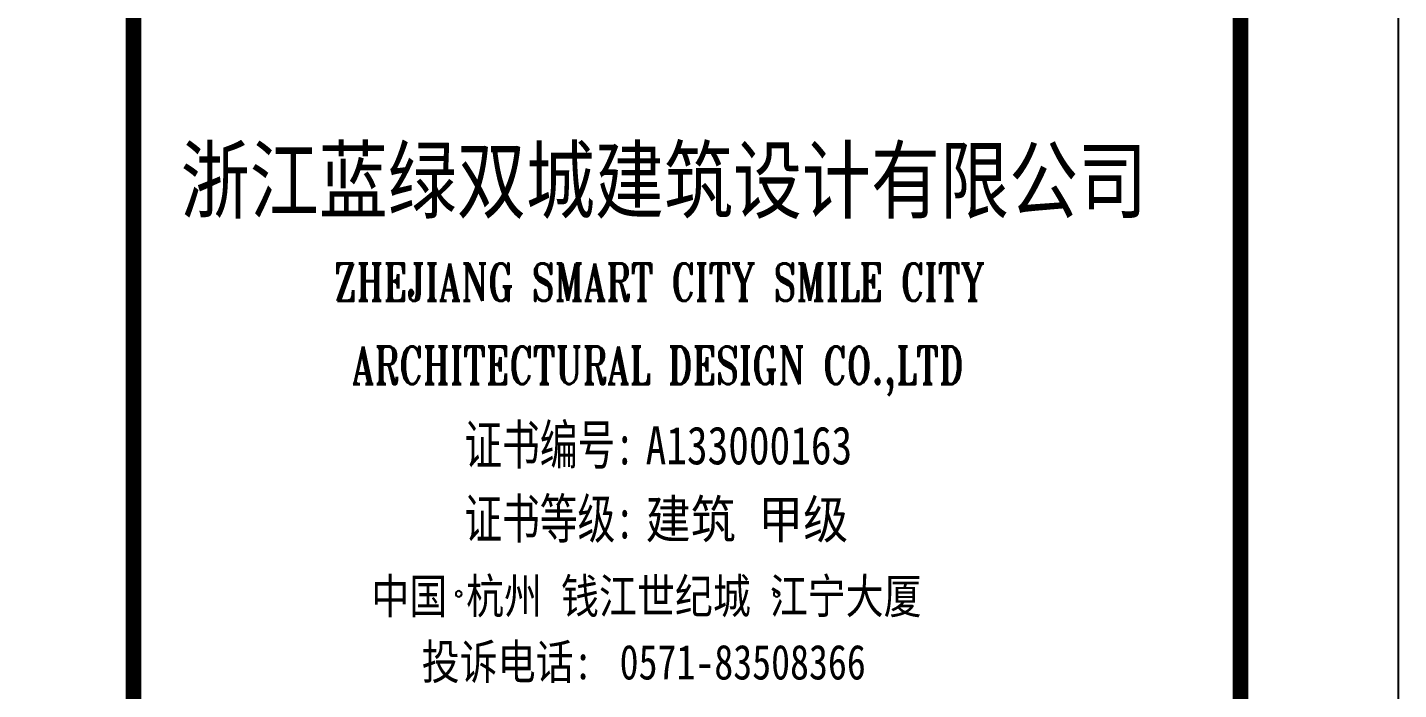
# Model space of a CAD drawing. Extents: x 79570 to 678837, y -1139230 to -612789.
# Drawn here: x 648291 to 652626, y -835637 to -833544 of the extents above; entities that cross this region are included whole.
import ezdxf
from ezdxf.enums import TextEntityAlignment as Align

# ---------------------------------------------------------------- set-up
doc = ezdxf.new("R2010")
doc.units = 0
doc.header["$LTSCALE"] = 1000
doc.header["$MEASUREMENT"] = 0
doc.layers.add('4', color=4, linetype='Continuous')
doc.layers.add('结-图框', color=6, linetype='Continuous')
doc.layers.add('ys-notprint', color=7, linetype='Continuous', plot=False)
doc.styles.add('-黑体', font='simhei.ttf', dxfattribs={"width": 0.8})
doc.styles.add('ROMANT', font='romant__.ttf')
doc.styles.add('蓝绿图框', font='', dxfattribs={"width": 0.7})
doc.styles.get('蓝绿图框').set_extended_font_data('SimSun')

# ---------------------------------------------------------------- blocks, each defined once
blk = doc.blocks.new('template_浙_标准图框A1_A1_0.0000_1bed4683cac0ca9b963c039433737638')
at = {"layer": '结-图框'}
blk.add_lwpolyline([(4.057455043948721e-06, 2.550077624619007e-06), (841.0000040574541, 2.550077624619007e-06), (841.0000040574541, 594.0000025500776), (4.057455043948721e-06, 594.0000025500776)], close=True, dxfattribs=at)
at = {"layer": '结-图框', "const_width": 1}
blk.add_lwpolyline([(25.00000405745504, 584.0000025500776), (25.00000405745504, 10.00000255007762), (831.0000040574541, 10.00000255007762), (831.0000040574541, 584.0000025500776)], close=True, dxfattribs=at)
blk.add_lwpolyline([(761.0000040574541, 10.00000255007762), (761.0000040574541, 584.0000025500776)], dxfattribs=at)
at = {"layer": '结-图框'}
for centre, start, end in [((781.5655159695207, 195.2856854946112), 0, 180), ((781.5655159695207, 195.2856854946112), 180, 0), ((801.6763857935512, 195.2856854946112), 0, 180), ((801.6763857935512, 195.2856854946112), 180, 0)]:
    blk.add_arc(centre, 0.190000000000291, start, end, dxfattribs=at)
at = {"color": 6, "style": '蓝绿图框', "width": 0.7}
for tag, p in [('专业审定', (782.4773289518016, 167.5000025500794)), ('专业审核', (782.4773289517989, 158.5000025500794)), ('项目经理', (782.4773289518016, 149.5000025500776)), ('专业负责', (782.4773289517989, 140.5000025500794)), ('专业校对', (782.4773289518016, 131.5000025500794)), ('专业设计', (782.4773289518016, 122.5000025500794)), ('专业制图', (782.4773289518016, 113.5000025500794))]:
    blk.add_attdef(tag, text='', height=3, dxfattribs=at).set_placement(p, align=Align.MIDDLE)
for tag, height, p in [('日期', 3, (821.4486885150527, 113.5000025500849)), ('建设单位', 3.5, (796.0000040574514, 97.71680751249369)), ('项目名称', 3.5, (796.0036289328946, 76.9574456618684)), ('子项名称', 3.5, (796.2638906376624, 63.68845313682687)), ('图纸名称', 3.5, (796.284507595753, 51.48279787982756)), ('图纸名称', 3.5, (796.3750837075368, 46.45471373741202)), ('图纸名称', 3.5, (796.4762630775367, 41.63660427579816)), ('项目编号', 3, (796.146182278706, 32.7491827509366)), ('图号', 3, (789.2000134241562, 23.50000255008672)), ('修改版次', 3, (823.7478286553469, 23.50000255008672))]:
    blk.add_attdef(tag, text='', height=height, dxfattribs=at).set_placement(p, align=Align.MIDDLE_CENTER)
at = {"layer": 'ys-notprint', "color": 6, "style": '蓝绿图框', "width": 0.7}
for tag, p in [('暖通', (21.08550312612715, 577.8394019365915)), ('电气', (21.02001238455887, 564.8195336493154)), ('给排水', (21.34910817921082, 552.5493582411891)), ('结构', (21.47003237925128, 539.6416676044628)), ('建筑', (21.39971938465533, 526.5294264274689))]:
    blk.add_attdef(tag, text='', height=2.5, rotation=90.78007159280595, dxfattribs=at).set_placement(p, align=Align.MIDDLE)
blk.add_attdef('设计发图章', text='', height=3, dxfattribs=at).set_placement((747.0923638749964, 465.4798797882231), align=Align.MIDDLE)
at = {"layer": '结-图框'}
for s, height, style, width, p in [('浙江蓝绿双城建筑设计有限公司', 4, '-黑体', 0.8, (763.9891752026351, 219.439626765412)), ('ZHEJIANG SMART CITY SMILE CITY', 2.37006, 'ROMANT', 0.7, (773.6853294793336, 213.8095201789747)), (' ARCHITECTURAL DESIGN CO.,LTD', 2.37006, 'ROMANT', 0.7, (773.6792273204092, 208.5463260835841)), ('证书编号:', 2.5, '蓝绿图框', 0.7, (781.9213639114569, 203.4641997051676)), ('A133000163', 2.4, '蓝绿图框', 0.8, (793.3870524353943, 203.4704779871627)), ('证书等级:', 2.5, '蓝绿图框', 0.7, (781.9213639114569, 198.7888919345914)), ('建筑 甲级', 2.4, '蓝绿图框', 0.87, (793.3870524353943, 198.7951702165828)), ('中国 杭州 钱江世纪城 江宁大厦', 2.2, '蓝绿图框', 0.8, (776.0386823480985, 194.0414940809151)), ('投诉电话:', 2.2, '蓝绿图框', 0.8, (779.2302392488582, 189.8825618160299)), ('0571-83508366', 2.2, '蓝绿图框', 0.8, (791.7446653358038, 189.8685956142999))]:
    blk.add_text(s, height=height, dxfattribs=dict(at, style=style, width=width)).set_placement(p)
at = {"layer": '结-图框', "style": '蓝绿图框', "width": 0.7}
for tag, p in [('项目经理', (792.5000040574541, 572.0000025500885)), ('专业负责', (792.5000040574541, 564.0000025500885)), ('专业设计', (792.5000040574541, 556.0000025500885))]:
    blk.add_attdef(tag, text='', height=3.5, dxfattribs=at).set_placement(p, align=Align.MIDDLE_CENTER)

msp = doc.modelspace()

# ---------------------------------------------------------------- block references
at = {"layer": '4', "xscale": 50, "yscale": 50, "zscale": 50}
msp.add_blockref('template_浙_标准图框A1_A1_0.0000_1bed4683cac0ca9b963c039433737638', (610575.857210443, -845098.554173602), dxfattribs=at)

doc.saveas('drawing.dxf')
